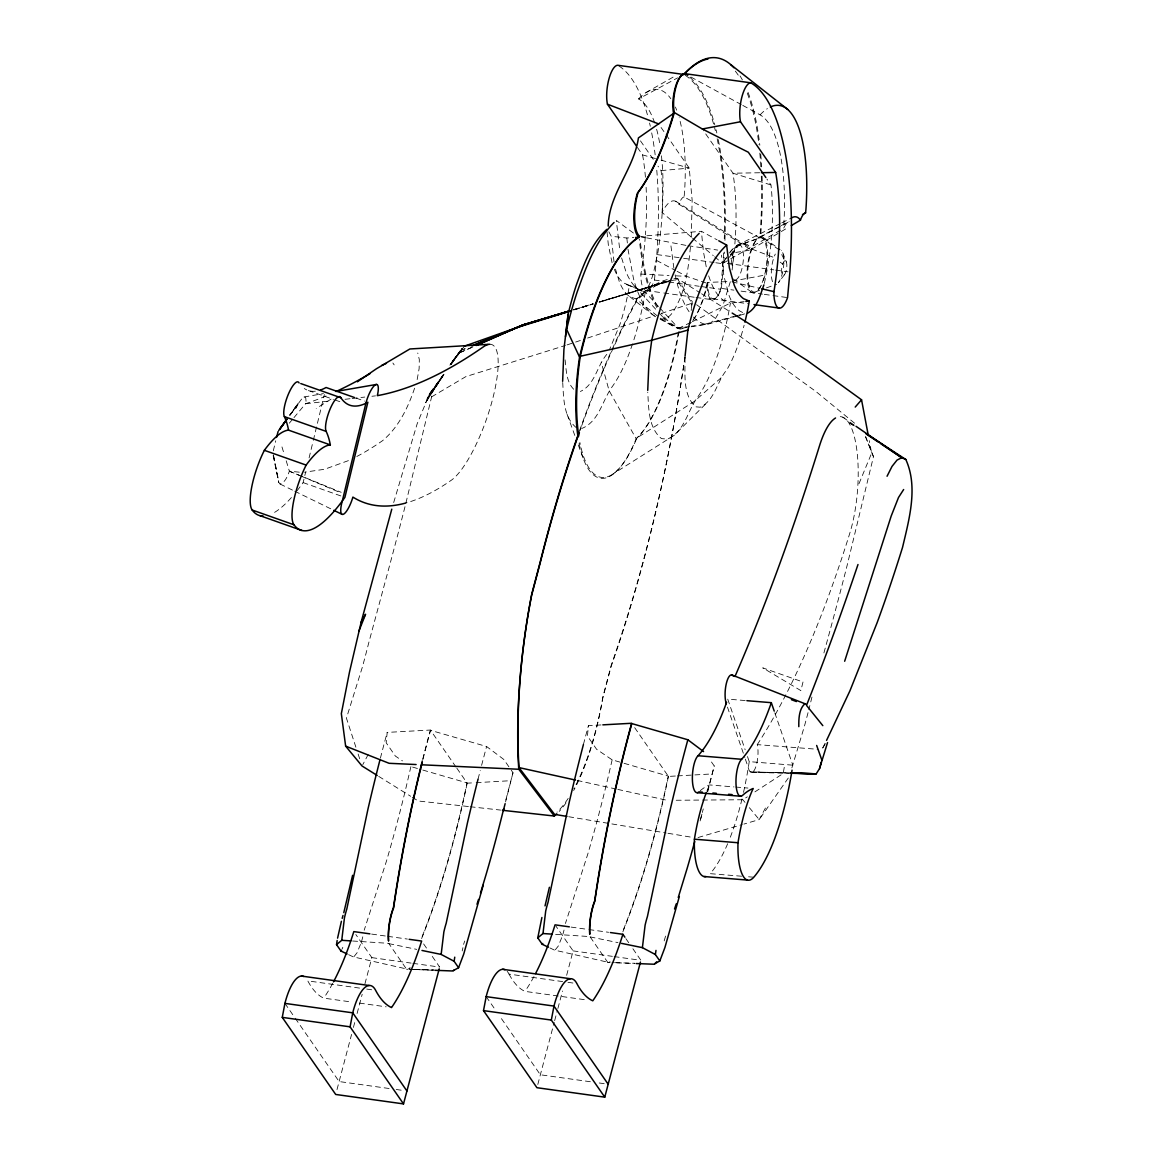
<?xml version="1.0" encoding="UTF-8"?>
<svg xmlns="http://www.w3.org/2000/svg" width="1162" height="1162" viewBox="0 0 1162 1162"><rect width="100%" height="100%" fill="white"/><g stroke="black" fill="none" stroke-linecap="round" stroke-linejoin="round"><path stroke-width="0.75" stroke-dasharray="5 3.75" d="M645.302 236.583A156.797 52.261 -82.1 0 1 640.916 274.087L640.887 277.195A24.024 8.003 -82.1 0 0 654.482 280.042L667.003 281.785M677.155 271.342L686.64 276.367L707.077 283.296L707.048 286.404A24.024 8.003 -82.1 0 0 720.643 289.251L722.967 263.759A229.263 76.401 -82.1 0 0 723.752 251.152M691.332 326.798L709.967 323.472L715.24 318.925L722.924 305.577L730.39 281.495L707.818 282.424L707.789 285.532A24.024 8.003 -82.1 0 0 721.399 288.394L733.905 290.137M306.042 401.311L305.751 397.869L305.04 397.07L302.73 397.593L289.745 415.183M691.259 237.28L692.145 200.242L689.24 168.098L658.578 123.884M684.984 357.518C685.289 373.801 682.414 394.644 695.53 406.802L700.207 407.208C715.095 400.164 716.678 381.659 726.642 370.082C732.234 360.743 736.272 350.561 739.715 340.263A105.277 35.092 -82.1 0 0 744.116 325.273M654.482 280.042L656.806 254.551A229.263 76.401 -82.1 0 0 656.603 168.287M721.399 288.394L723.708 262.888A229.263 76.401 -82.1 0 0 724.405 252.081M455.983 767.022L430.39 730.041L387.193 732.394L386.176 742.779L395.385 756.07L402.444 760.863M601.03 724.943L588.437 725.64L587.42 736.011L596.629 749.316L612.156 759.846L622.353 762.809M761.299 176.116A207.519 69.154 -82.1 0 1 760.297 231.558L759.672 237.876L684.098 196.959L684.462 193.182A124.508 41.498 -82.1 0 0 679.174 117.754M779.281 249.888L760.427 237.004L761.037 230.701A207.519 69.154 -82.1 0 0 762.054 175.244M690.446 246.969C688.616 265.125 686.64 283.601 679.174 300.464C675.398 307.712 671.113 319.521 661.251 319.042L635.992 298.925L629.601 296.528A107.761 35.906 -82.1 0 1 619.244 281.451L615.482 269.119M732.089 270.049C736.316 238.007 737.943 205.282 732.99 173.225L703.344 130.478M635.992 298.925C652.347 291.386 654.104 267.986 657.968 252.169C661.991 225.239 664.286 197.758 661.091 170.611L657.997 166.151M764.306 283.397C771.728 251.312 774.386 217.773 771.002 184.947L766.876 179.006M784.263 767.312L783.188 773.485L753.296 792.934M417.158 379.582L419.119 368.644L419.322 359.595L417.768 353.03M614.335 269.308A102.474 34.148 -82.1 0 0 623.733 282.976L629.455 285.373L627.945 293.565A105.277 35.092 -82.1 0 1 619.883 324.547L609.571 349.501M664.185 940.9L666.552 932.621M707.077 283.296L705.886 288.583A62.995 20.989 -82.1 0 1 690.402 323.588M707.818 282.424L706.627 287.711A62.995 20.989 -82.1 0 1 691.143 322.716M443.405 374.716L429.78 393.264L431.625 396.852L405.596 504.323M865.69 436.825L873.461 456.681L847.025 565.85A1868.322 622.658 -82.1 0 1 827.547 639.681L823.03 656.167M410.912 766.6L406.424 785.904A614.945 204.948 -82.1 0 1 386.51 860.955L364.185 930.239M505.819 800.022L512.994 772.715L509.915 768.285M612.156 759.846L607.668 779.15A614.945 204.948 -82.1 0 1 587.754 854.201L565.429 923.485M707.469 791.511L714.238 765.961L710.127 760.05M273.302 450.827L275.728 440.79M297.022 490.8A162.724 44.272 -70.5 0 0 303.122 482.608L305.664 472.033M309.077 457.944L312.898 442.097M313.319 440.325L324.372 394.543M811.962 697.055L810.422 703.3A429.33 143.086 -82.1 0 1 808.825 709.604M512.994 772.715L505.572 801.954M707.702 791.758L714.238 765.961M700.12 820.924L703.257 808.926M336.995 1089.607L351.578 1034.412M353.408 1027.44L355.252 1020.454M357.097 1013.482L362.181 994.28M364.941 983.807L371.855 957.633L355.819 934.495M537.803 1084.466L554.201 1022.429M554.652 1020.686L557.426 1010.214M557.891 1008.471L562.495 991.012M566.649 975.31L573.098 950.879L556.061 926.288M393.686 502.536L417.158 423.825L429.78 393.264M414.602 388.195C408.007 407.586 398.653 427.267 382.618 440.63A953.682 259.431 -70.5 0 1 356.705 456.535M791.888 767.85L804.264 726.773A429.33 143.086 -82.1 0 0 808.418 711.173M632.52 343.923C627.524 358.637 621.612 373.249 612.679 386.06C602.41 399.684 599.65 420.673 582.394 428.255L579.388 427.994M463.58 944.357L464.727 941.031M286.201 460.791L289.382 471.206C287.479 475.926 285.46 482.404 280.115 484.046L278.735 482.361L273.215 454.182M859.008 483.653L871.631 453.107L869.278 440.674M295.903 408.385L299.781 400.73M342.122 948.947L342.819 947.306M606.796 354.366C596.847 365.943 595.264 384.448 580.375 391.492M368.238 754.414L362.791 764.64M765.438 808.026L759.207 819.588L743.927 824.076M824.976 743.462L821.824 749.606L825.296 743.796M451.379 363.052L462.287 348.339L450.856 364.505M443.782 374.687L425.089 403.374L443.593 375.006L428.909 394.964L443.506 374.571L428.008 396.838L443.593 374.789M450.667 364.127L453.63 359.595L450.682 364.04M443.942 374.251L426.091 401.035L443.797 374.396M450.885 363.837L455.838 356.4L449.883 365.188M442.94 375.428L427.064 398.856L445.119 372.624M451.147 363.88L460.167 350.764L465.163 348.716L460.167 350.764L450.827 364.142M788.286 778.017L759.207 819.588L749.388 807.692M290.021 414.878L298.329 403.054L290.006 414.732M450.812 364.374L462.287 348.339M464.364 346.189L450.812 364.839L462.273 349.036M289.846 415.4L297.007 405.654L289.483 415.88M730.259 255.001L736.461 246.867M784.524 274.624L778.322 282.758A17.59 5.868 -82.1 0 0 783.653 265.938A17.59 5.868 -82.1 0 0 781.532 250.6M731.261 254.318L738.843 245.24L759.672 237.876M289.309 423.186L292.795 419.017M293.971 417.623L305.606 403.722A1878.242 510.931 -70.5 0 0 329.064 394.673M728.981 257.514L733.425 252.837L751.088 249.946L678.942 204.207A44.301 14.772 -82.1 0 0 662.079 212.501L691.143 236.961M705.334 404.303L674.062 435.416L612.403 474.343M721.036 377.839L694.208 401.471L636.921 437.914A112.801 37.591 -82.1 0 1 579.867 442.432M354.09 956.5L357.01 952.855L361.033 943.065A39.798 13.261 -82.1 0 0 362.791 936.819M555.334 949.746L558.254 946.1L562.277 936.311A39.798 13.261 -82.1 0 0 564.035 930.05M676.211 800.255L742.838 799.746L747.311 796.827M331.068 399.118L316.209 408.472M730.157 252.139A73.845 24.605 -82.1 0 1 751.829 249.075L788.286 227.374M431.625 396.852L465.904 376.59L565.371 345.463M780.501 230.207L723.708 262.888A73.845 24.605 -82.1 0 1 726.875 257.034M645.927 92.655L675.688 75.661M654.671 122.911A137.552 45.841 -82.1 0 0 638.621 98.93L677.635 77.854M760.427 237.004L788.461 222.044M761.415 285.126A27.932 9.311 -82.1 0 1 747.834 276.716A27.932 9.311 -82.1 0 1 759.251 237.237L779.702 226.387M781.285 225.559L789.143 221.39M736.839 245.516L780.196 223.67M781.808 222.872L791.438 218.006M690.751 322.426L679.639 327.844A204.425 68.122 -82.1 0 1 661.527 313.13M692.334 321.656L730.433 303.079L744.159 301.626M348.397 460.631L324.619 469.259L304.531 472.193M731.043 264.442A17.59 5.868 -82.1 0 1 738.102 245.385L761.008 237.6A27.932 9.311 -82.1 0 1 763.623 278.473A27.932 9.311 -82.1 0 1 747.427 281.698A27.932 9.311 -82.1 0 1 758.51 238.108M756.273 291.517L759.672 290.297M766.47 287.871L776.666 284.24M567.085 344.896L573.926 342.616M575.64 342.049L580.782 340.335M587.623 338.04L654.366 315.788M661.207 313.493L692.015 303.224L676.952 279.998A304.952 101.631 -82.1 0 0 673.742 280.1L599.098 302.265M574.507 309.775L593.346 303.979M600.304 301.815L667.235 281.204L599.955 301.699M575.8 309.063L593.056 303.805M574.013 309.717L592.969 303.979M599.853 301.902L670.503 280.507A304.952 101.631 -82.1 0 0 636.95 300.406A622.338 207.402 -82.1 0 0 579.983 430.579M573.592 309.658L592.635 303.936M599.548 301.859L668.775 281.03M573.069 309.993L592.533 304.226M698.042 837.526L742.227 824.57M737.681 315.89L707.426 324.314L691.477 326.13M739.366 315.425L747.776 313.086M705 324.169L733.977 316.442M735.677 315.991L744.188 313.725M684.098 196.959L683.401 197.104A16.762 5.578 -82.1 0 0 678.942 204.207M759.251 237.237L761.749 236.743A27.932 9.311 -82.1 0 1 767.748 254.536A27.932 9.311 -82.1 0 1 762.011 283.891M738.102 245.385L739.686 245.066A17.59 5.868 -82.1 0 1 742.939 263.556A17.59 5.868 -82.1 0 1 734.645 279.897M730.942 254.376L731.61 254.246A7.393 2.469 -82.1 0 1 732.118 265.604M732.104 281.175L766.499 274.798M304.008 396.983L323.443 393.613M682.385 328.163L689.531 327.074M689.778 326.377L679.639 327.844A62.995 20.989 -82.1 0 0 685.246 327.408M305.606 403.722L330.705 400.905M345.041 399.292L350.43 398.682M352.217 398.479L364.766 397.07M371.942 396.271L375.515 395.864M661.091 170.611L689.24 168.098L659.856 159.79M646.856 235.755L701.398 231.296L717.186 239.909M608.859 231.79L611.256 236.264L626.841 238.007L633.827 237.542M456.855 768.198L467.182 783.173L474.372 782.767M476.173 782.665L510.321 780.719M634.684 727.673L668.426 776.419L675.616 776.013M677.417 775.911L711.565 773.965M759.657 172.746L732.99 173.225L771.002 184.947M751.509 772.41L789.259 773.238M789.463 773.006L750.231 771.829L788.156 772.991M555.625 934.364L589.933 936.587L607.828 962.456L614.262 962.688M615.047 962.673L634.888 963.269M414.776 969.486L434.138 970.052M352.58 941.002L388.689 943.341L406.584 969.21L412.002 969.384M413.803 969.428L433.644 970.023M299.346 472.179L289.382 471.206L299.389 475.418M616.688 962.804L634.394 963.472M410.128 969.355L434.922 970.299M640.916 274.087L669.051 275.496M676.081 275.844L686.64 276.367M745.35 759.149L748.241 767.545A16.384 5.127 -85.3 0 0 755.503 767.733A16.384 5.127 -85.3 0 0 757.261 744.624L818.237 749.33M745.162 700.541L727.732 699.132L745.162 749.81M747.486 756.564L749.229 761.633L792.833 765.177A162.724 50.925 -85.3 0 1 792.31 768.503M700.236 790.697A189.987 59.465 -85.3 0 1 709.575 784.931L733.992 786.921M735.735 787.052L747.936 788.054M741.588 876.221L710.2 873.664A162.724 50.925 -85.3 0 0 728.806 840.997M748.56 876.787L753.789 877.223M468.388 806.53L418.247 800.996L412.176 797.205M470.174 806.733L500.619 810.088M727.296 263.382L773.79 269.86M775.577 270.107L788.083 271.85M656.806 254.551L681.847 258.037M683.634 258.284L714.034 262.51M715.821 262.757L722.967 263.759A73.845 24.605 -82.1 0 1 726.134 257.906M741.065 291.125L762.519 294.117M764.306 294.364L787.56 297.603M668.789 282.032L699.19 286.273M700.976 286.52L720.643 289.251M712.843 298.852L748.604 303.819M645.941 290.5L662.035 292.737M663.822 292.998L694.222 297.225M696.009 297.472L712.103 299.709M571.123 927.087L587.188 929.324M588.96 929.571L608.597 932.302M573.098 950.879L612.359 956.341M614.146 956.587L639.129 960.073M371.666 934.088L385.944 936.078M387.716 936.325L407.354 939.056M507.169 971.359A42.776 14.249 -82.1 0 1 509.058 974.119L566.17 982.079M567.957 982.326L576.875 983.575M371.855 957.633L411.116 963.095M412.902 963.342L439.672 967.074L430.652 954.06M509.058 974.119A167.778 55.921 -82.1 0 0 524.963 991.375L587.435 1000.075M359.566 988.092L307.814 980.888A167.778 55.921 -82.1 0 0 323.719 998.129L352.275 1002.109M366.713 989.08L375.631 990.329M359.421 1003.096L386.191 1006.829M590.34 1081.735L540.359 1074.777L499.471 1015.791M599.258 1082.984L606.39 1083.986M389.096 1088.503L339.115 1081.546L295.148 1018.13M396.227 1089.491L403.374 1090.493M646.653 237.847L686.292 245.443M688.035 245.705L717.68 250.077M568.726 816.726L666.218 832.994M667.99 833.285L692.799 837.439M590.093 936.877L617.981 942.629M388.849 943.631L416.737 949.383M577.209 780.443L616.034 789.027M617.792 789.419L667.206 800.327M732.133 281.901L760.035 288.394M626.521 284.545L645.331 292.199L658.505 306.55M637.415 147.443L642.586 154.895L658.142 159.296M508.898 766.818L503.771 759.425L486.602 746.512L430.55 730.332A537.977 179.297 -82.1 0 0 422.881 759.585M624.067 763.303L668.266 776.114A398.886 132.933 -82.1 0 1 622.062 933.086M412.612 767.094L421.123 769.564M422.823 770.057L467.022 782.883A398.886 132.933 -82.1 0 1 421.457 938.271M356.168 398.13L364.519 401.079M308.38 390.548L333.45 399.408M335.121 400.004L341.802 402.372M303.122 482.608L341.555 496.189M751.829 249.075L773.877 257.499M289.382 471.206L341.192 492.31M301.06 476.115L341.12 492.949M629.455 285.373L645.331 292.199L643.37 302.701A134.981 44.984 -82.1 0 1 633.537 340.887M549.887 947.931L554.477 950.109L607.668 962.165A25.942 8.642 -82.1 0 0 610.035 961.846M348.644 954.685L353.233 956.863L406.424 968.919A25.942 8.642 -82.1 0 0 407.586 968.992M280.115 484.046L293.144 490.422M294.77 491.221L332.216 509.522M656.588 260.462L675.572 270.514M742.62 312.505L739.526 310.85A107.761 35.906 -82.1 0 1 729.155 295.787L723.926 276.207L721.486 255.161M660.06 319.143L674.033 326.711M690.911 77.041L741.24 104.551M742.808 105.408L760.108 114.864A137.552 45.841 -82.1 0 1 783.566 228.435A44.301 14.772 -82.1 0 1 787.429 221.986M661.251 319.042L678.898 328.715A62.995 20.989 -82.1 0 0 684.505 328.28M641.555 291.154L637.982 289.135A131.379 43.778 -82.1 0 1 625.926 271.603L621.496 257.543M378.739 776.39L410.651 796.26M675.674 201.258L745.641 245.037M673.96 278.444A304.952 101.631 -82.1 0 1 677.155 278.328L700.076 292.809M701.616 293.768L730.637 312.113M842.77 417.202L854.564 425.307M763.986 238.123L780.065 249.554M733.251 279.025L750.783 291.502M696.604 304.734L816.087 391.638L856.176 424.522M633.377 233.01L616.296 220.417L619.709 249.322M780.152 262.147L782.651 264.006M629.601 296.528L652.87 314.858M692.523 238.123L713.279 255.611M714.659 256.773L722.967 263.759M573.665 389.241C566.039 381.47 566.272 369.196 564.993 359.014M576.381 427.732C563.062 416.78 563.686 397.07 562.64 381.296M659.711 307.857L678.898 328.715A204.425 68.122 -82.1 0 1 660.786 314.001M634.612 286.142L657.663 311.358M658.883 312.694L664.954 319.332M742.838 799.746L745.016 802.39M640.48 140.878L653.872 160.211M625.882 938.635L628.889 942.963M632.898 948.758L640.916 960.32M486.166 996.633L495.375 1009.894M423.636 943.936L426.643 948.279M284.922 1003.387L294.131 1016.648M392.872 363.009L394.165 364.883M677.155 278.328L692.232 301.554A631.503 210.453 -82.1 0 1 691.187 310.457M579.126 443.303A112.801 37.591 -82.1 0 0 636.18 438.786L609.091 390.606L601.204 362.123M781.706 254.58L784.931 260.811M873.461 456.681L865.53 436.738M782.68 252.604L786.354 261.958M567.085 414.311L575.175 436.447M578.298 444.959L583.28 458.583M708.66 275.873L711.028 282.482A131.379 43.778 -82.1 0 0 723.084 300.014L730.433 303.079L728.472 313.58A134.981 44.984 -82.1 0 1 718.145 353.306C713.003 368.528 707.019 383.692 697.781 396.939C687.512 410.564 684.752 431.552 667.496 439.12L661.483 438.611C648.164 427.66 648.788 407.949 647.742 392.175M774.807 712.814L792.833 765.177M727.456 707.106L744.784 757.464M355.892 747.195L346.436 718.174L362.413 666.944A429.33 143.086 -82.1 0 0 368.572 643.472L385.711 579.838A1868.322 622.658 -82.1 0 0 405.175 506.007M358.128 754.022L359.799 759.149M281.974 446.92L284.094 453.863M612.083 262.699L608.351 244.935L606.942 230.977M675.093 274.784L677.272 283.891A169.492 56.488 -82.1 0 0 689.095 311.736M273.157 455.562L278.735 482.361M706.235 266.781L703.359 251.239L701.398 231.296M273.578 455.94L278.604 480.56M673.858 268.204L670.59 243.134M614.015 261.871L611.256 236.264M627.988 249.234L633.522 278.764A169.492 56.488 -82.1 0 0 656.966 317.487M626.841 238.007L627.495 244.427M489.768 344.272A73.061 19.87 -70.5 0 1 491.265 404.085A73.061 19.87 -70.5 0 1 451.321 480.226A769.709 209.378 -70.5 0 1 405.494 503.102M315.352 391.202A201.491 54.803 -70.5 0 1 304.299 388.486M291.401 497.554A162.724 44.272 -70.5 0 1 271.748 513.88M668.426 776.419A398.886 132.933 -82.1 0 1 622.861 931.808M701.921 814.126A614.945 204.948 -82.1 0 1 700.163 821.026M610.195 962.136A25.942 8.642 -82.1 0 1 607.828 962.456M583.426 744.493A828.07 275.975 -82.1 0 1 588.437 725.64M533.939 976.603A180.183 60.046 -82.1 0 1 524.963 991.375M579.62 430.536A622.338 207.402 -82.1 0 1 637.168 298.736A304.952 101.631 -82.1 0 1 667.438 279.534M685.014 356.705A631.503 210.453 -82.1 0 1 611.343 664.838L602.976 696.474A145.511 48.499 -82.1 0 1 573.839 788.882M568.189 798.396A145.511 48.499 -82.1 0 1 556.99 812.18M692.015 303.224A631.503 210.453 -82.1 0 1 691.172 310.341M685.057 356.603A631.503 210.453 -82.1 0 1 611.125 666.509L602.773 698.144A145.511 48.499 -82.1 0 1 573.636 790.552M566.039 802.884A145.511 48.499 -82.1 0 1 559.227 811.366M757.261 744.624A769.709 240.897 -85.3 0 0 849.756 533.373A73.061 22.862 -85.3 0 0 857.135 452.555A73.061 22.862 -85.3 0 0 836.771 417.361M749.229 761.633A162.724 50.925 -85.3 0 1 743.186 793.864M741.995 798.962A162.724 50.925 -85.3 0 1 729.489 839.313M706.903 791.177A106.425 33.306 -85.3 0 1 709.575 784.931M772.541 281.683A17.59 5.868 -82.1 0 1 775.315 254.057M689.821 77.273A229.263 76.401 -82.1 0 1 714.761 124.712M716.082 129.81A229.263 76.401 -82.1 0 1 716.838 132.991M718.261 139.571A229.263 76.401 -82.1 0 1 724.899 241.362M679.073 331.33A131.872 43.953 -82.1 0 1 636.921 437.914M657.634 306.753A204.425 68.122 -82.1 0 1 640.189 239.953M705 324.183A169.492 56.488 -82.1 0 1 692.741 316.354M740.049 75.937A207.519 69.154 -82.1 0 1 742.373 79.917M748.037 92.35A207.519 69.154 -82.1 0 1 759.832 145.235M760.732 154.067A207.519 69.154 -82.1 0 1 761.662 166.863M760.108 114.864A124.508 41.498 -82.1 0 1 767.414 108.603M642.586 154.895A156.797 52.261 -82.1 0 1 645.607 179.471M646.101 187.314A156.797 52.261 -82.1 0 1 645.433 234.811M619.041 66.06A229.263 76.401 -82.1 0 1 648.309 118.045M649.558 123.041A229.263 76.401 -82.1 0 1 650.299 126.266M651.693 132.904A229.263 76.401 -82.1 0 1 655.165 154.836M656.617 129.243A137.552 45.841 -82.1 0 1 659.769 143.652M661.454 155.795A137.552 45.841 -82.1 0 1 662.079 212.501M685.202 75.269A229.263 76.401 -82.1 0 1 715.342 130.667M717.172 138.757A229.263 76.401 -82.1 0 1 724.275 238.704M678.332 332.201A131.872 43.953 -82.1 0 1 636.18 438.786M656.893 307.625A204.425 68.122 -82.1 0 1 639.26 239.023M729.416 253.011A73.845 24.605 -82.1 0 1 751.088 249.946M735.299 71.114A207.519 69.154 -82.1 0 1 739.308 76.808M747.297 93.221A207.519 69.154 -82.1 0 1 758.888 144.379M759.817 153.137A207.519 69.154 -82.1 0 1 760.907 167.735M638.621 98.93A124.508 41.498 -82.1 0 1 670.823 98.712M675.398 107.064A124.508 41.498 -82.1 0 1 676.662 110.172M467.182 783.173A398.886 132.933 -82.1 0 1 421.617 938.562M478.032 779.208A828.07 275.975 -82.1 0 1 480.255 770.551M481.591 765.38A828.07 275.975 -82.1 0 1 486.602 746.512M462.941 947.655A39.798 13.261 -82.1 0 1 462.185 950.937M410.186 968.048A25.942 8.642 -82.1 0 1 408.951 968.89M407.746 969.282A25.942 8.642 -82.1 0 1 406.584 969.21M422.721 759.294A537.977 179.297 -82.1 0 1 430.39 730.041M380.395 758.161A828.07 275.975 -82.1 0 1 387.193 732.394M410.041 967.757A25.942 8.642 -82.1 0 1 408.792 968.6M332.71 983.357A180.183 60.046 -82.1 0 1 323.719 998.129M803 682.007L800.879 690.606L762.751 667.874L803 682.007M472.847 346.93L458.017 353.451L472.731 347.002M785.28 260.753L784.626 260.884A7.393 2.469 -82.1 0 0 781.692 272.416A7.393 2.469 -82.1 0 0 785.977 271.559A7.393 2.469 -82.1 0 0 785.28 260.753M854.273 425.917L848.216 421.966L854.157 425.946"/><path stroke-width="1.5" d="M608.22 226.125C608.656 194.301 633.886 169.42 638.417 137.915L673.597 113.411A23.022 7.669 -82.1 0 1 675.006 88.559A23.022 7.669 -82.1 0 1 683.881 74.47A207.519 69.154 -82.1 0 1 708.007 58.971M750.783 82.822A23.022 7.669 -82.1 0 0 741.908 96.896A23.022 7.669 -82.1 0 0 740.499 121.749L775.65 172.455A156.797 52.261 -82.1 0 1 773.979 291.647L773.95 294.756A24.024 8.003 -82.1 0 0 787.56 297.603L789.884 272.111A229.263 76.401 -82.1 0 0 750.783 82.822L684.621 73.613A23.022 7.669 -82.1 0 0 675.747 87.687A23.022 7.669 -82.1 0 0 674.338 112.54A182.986 60.976 -82.1 0 1 638.083 192.427A31.04 10.342 -82.1 0 0 639.826 236.336A180.923 60.293 -82.1 0 0 580.303 356.255A112.801 37.591 -82.1 0 0 578.763 436.011M565.502 336.762L568.087 314.35A144.553 48.179 -82.1 0 1 576.192 285.503C583.397 265.546 590.79 244.107 606.825 229.379M685.101 355.833L687.919 330.066A144.553 48.179 -82.1 0 1 696.038 301.219C703.228 281.262 710.636 259.823 726.657 245.095L718.755 240.781M568.087 314.35L563.919 349.486L562.64 381.296M802.477 214.563L805.586 212.907L805.963 209.116A124.508 41.498 -82.1 0 0 770.319 106.991M347.118 953.958L340.989 951.053L336.53 944.619L337.154 940.508M434.922 970.299L452.643 970.982L458.583 967.714L454.124 961.279L454.749 957.168M548.362 947.204L542.233 944.299L537.774 937.865L541.899 917.501M636.166 963.545L653.872 964.228L659.827 960.959L655.368 954.525L655.993 950.414M439.221 968.817L403.519 1103.9L335.702 1094.459L282.264 1017.375L284.922 1003.387A42.776 14.249 -82.1 0 1 303.761 976.487M403.519 1103.9L350.082 1026.83L352.74 1012.828A42.776 14.249 -82.1 0 1 375.631 990.329A167.778 55.921 -82.1 0 0 391.536 1007.57A180.183 60.046 -82.1 0 0 421.632 941.046L409.14 939.317M640.451 962.063L604.763 1097.146L536.946 1087.705L483.508 1010.62L486.166 996.633A42.776 14.249 -82.1 0 1 505.005 969.733M604.763 1097.146L551.325 1020.062L553.983 1006.074A42.776 14.249 -82.1 0 1 576.875 983.575A167.778 55.921 -82.1 0 0 592.78 1000.816A180.183 60.046 -82.1 0 0 622.876 934.292L610.384 932.549M726.657 245.095L729.329 267.638L734.166 285.024A102.474 34.148 -82.1 0 0 743.564 298.692L749.301 301.089L747.776 309.281A105.277 35.092 -82.1 0 1 744.9 322.135M337.576 938.141L341.41 921.292M827.547 742.576L819.53 768.605L816.218 773.819L789.957 773.05M821.287 762.112L819.53 768.605M343.792 912.678L352.609 875.306M545.036 905.91L549.394 887.303M276.541 437.435L278.096 431.523M391.783 509.174L361.15 622.178L349.53 671.912L341.337 713.642L345.637 746.135L362.021 765.976L377.214 775.446M503.364 810.539L505.136 803.668M342.194 918.358L342.993 915.467M483.247 885.124L463.682 954.249L458.583 967.714M679.349 896.512L664.925 947.495L659.827 960.959M480.516 893.055L485.919 875.073A614.945 204.948 -82.1 0 0 503.712 808.737M477.001 904.239L478.512 899.446M678.245 897.485L687.163 868.319A614.945 204.948 -82.1 0 0 694.731 841.535M763.899 284.893C760.224 294.814 757.537 307.349 747.776 313.086M844.658 661.251L891.196 516.044L898.502 497.51L903.644 489.522M674.541 909.004L676.24 903.876M359.043 630.763L365.551 614.262L361.15 622.178M887.056 476.246L892.024 466.398L897.035 460.079L901.727 457.712L905.794 459.469C918.343 486.936 909.134 519.283 902.554 547.346A953.682 298.474 -85.3 0 1 877.063 622.861L849.974 690.736L826.56 740.397M340.989 951.053L341.512 950.211M542.233 944.299L542.756 943.457M286.912 419.308L279.621 429.33L286.898 419.104M278.735 430.463L286.259 420.252M855.217 407.063L861.55 399.801L807.053 360.365L732.176 313.072M656.646 961.846L654.743 963.864M614.059 222.479C595.118 241.449 585.88 267.638 577.035 292.374A185.324 61.76 -82.1 0 0 566.635 329.354L579.548 357.126A112.801 37.591 -82.1 0 0 578.008 436.883M699.161 233.359C680.22 252.328 670.982 278.517 662.137 303.253A185.324 61.76 -82.1 0 0 651.737 340.234L649.021 360.365L647.728 390.388M453.5 970.619L454.429 969.82M336.53 944.619L341.744 940.305L350.779 940.886M537.774 937.865L542.988 933.536L552.023 934.132M357.388 381.804L376.401 368.775L409.866 348.978L487.996 344.373M791.322 225.573L800.429 220.155A16.762 5.578 -82.1 0 1 804.888 213.053L805.586 212.907M805.803 704.114L804.917 703.722C798.875 709.11 798.73 718.987 798.802 726.642M381.702 365.464L386.423 363.314M570.629 310.646L520.605 325.897L476.144 345.477L523.423 324.764L570.135 310.704M471.816 345.971L523.423 324.764L570.063 310.908M473.384 345.39L526.197 323.907M821.81 759.948L816.654 745.452M464.364 346.189L528.942 323.326M517.758 327.292L569.293 311.401M520.605 325.897L570.571 310.762M687.919 330.066L651.737 340.234L580.303 356.255M674.338 112.54L702.327 128.997L740.499 121.749M335.818 391.478L376.473 384.448M745.873 301.452L749.301 301.089M635.585 237.426L639.071 237.208A31.04 10.342 -82.1 0 1 637.342 193.299A182.986 60.976 -82.1 0 0 673.597 113.411M602.831 724.856L631.634 723.272A537.977 179.297 -82.1 0 0 594.653 900.971A29.849 9.95 -82.1 0 0 589.686 933.899M761.43 172.702L775.65 172.455M791.061 773.267L816.218 773.819L791.249 773.064M416.112 764.538L389.11 763.303L345.637 746.135M421.515 764.785L518.76 769.259L554.318 816.029A145.511 48.499 -82.1 0 0 556.772 813.85M746.905 700.686L771.321 702.676L774.226 711.115M702.385 792.164L698.899 791.874A18.97 5.941 -85.3 0 1 692.378 779.382A18.97 5.941 -85.3 0 1 698.042 755.736L741.632 759.28A201.491 63.053 -85.3 0 0 771.321 702.676M712.858 793.007L716.344 793.297M728.545 794.285L732.031 794.576M697.302 792.702L740.906 796.246M706.38 792.499A106.425 33.306 -85.3 0 0 694.411 839.196L738.001 842.74A42.907 13.436 -85.3 0 0 753.789 877.223A162.724 50.925 -85.3 0 0 792.048 770.159M703.969 876.526L747.558 880.084M502.405 810.292L554.318 816.029M683.881 74.47L617.719 65.261A23.022 7.669 -82.1 0 0 608.844 79.336A23.022 7.669 -82.1 0 0 607.435 104.188L636.384 145.947M753.978 304.575L779.005 308.061M569.336 926.84L555.058 924.85A180.183 60.046 -82.1 0 1 535.537 973.596M369.879 933.841L353.814 931.604A180.183 60.046 -82.1 0 1 333.494 981.875M502.638 969.297L570.455 978.738M486.166 996.633L553.983 1006.074L608.176 1084.233M301.394 976.051L369.211 985.507M483.508 1010.62L551.325 1020.062M284.922 1003.387L352.74 1012.828L406.932 1090.987M282.264 1017.375L350.082 1026.83M566.954 816.421L554.535 814.359L518.978 767.588A253.984 84.637 -82.1 0 1 531.804 593.811L540.156 562.19A622.338 207.402 -82.1 0 1 579.054 432.148M621.481 943.355L642.397 947.655L655.368 954.525M421.98 950.458L441.153 954.423L454.124 961.279M641.526 236.714L644.954 237.469M518.978 767.588L575.437 780.051M761.778 288.801L773.979 291.647M703.576 751.596L687.831 739.758L631.794 723.577A537.977 179.297 -82.1 0 0 594.813 901.262A29.849 9.95 -82.1 0 0 589.846 934.19M354.497 397.535L326.072 387.498A201.491 54.803 -70.5 0 1 320.538 389.996M300.769 383.562L340.873 397.738A201.491 54.803 -70.5 0 0 367.86 402.255L344.896 497.38A162.724 44.272 -70.5 0 1 293.971 524.788L252.183 510.016A42.907 11.678 -70.5 0 1 264.355 450.319A106.425 28.948 -70.5 0 1 288.554 430.143L330.342 444.901A106.425 28.948 -70.5 0 0 306.143 465.09A42.907 11.678 -70.5 0 0 293.971 524.788M299.099 382.966A18.97 5.156 -70.5 0 0 288.67 393.482A18.97 5.156 -70.5 0 0 284.356 416.621L326.144 431.392A189.987 51.68 -70.5 0 1 330.342 444.901M264.355 450.319L306.143 465.09M260.07 515.696L301.844 530.468M791.38 699.669L796.42 701.572M607.435 104.188L658.578 123.884M732.06 675.006L804.917 703.722M333.843 510.321L341.977 514.301M702.327 128.997L748.328 152.237L765.845 177.51M687.773 75.327L684.621 73.613A207.519 69.154 -82.1 0 1 733.934 67.774M822.812 725.64L806.501 705.378A1878.242 587.827 -85.3 0 0 857.992 564.514M867.912 434.791L905.794 459.469M866.053 433.876L877.949 441.821M880.912 443.811L901.727 457.712L856.031 426.309M730.666 64.578L787.734 109.446M622.876 934.292L624.88 937.182M861.55 399.801L868.275 435.343M642.397 947.655L645.099 925.228A45.899 15.295 -82.1 0 1 647.437 916.469L668.673 816.203A828.07 275.975 -82.1 0 1 687.846 739.758M542.988 933.536L545.69 911.11A45.899 15.295 -82.1 0 1 548.028 902.351L569.264 802.085A828.07 275.975 -82.1 0 1 583.426 744.493M441.153 954.423L443.855 931.982A45.899 15.295 -82.1 0 1 446.193 923.224L467.429 822.957A828.07 275.975 -82.1 0 1 478.032 779.208M341.744 940.305L344.446 917.864A45.899 15.295 -82.1 0 1 346.784 909.105L368.02 808.839A828.07 275.975 -82.1 0 1 379.959 759.89M405.494 503.102A769.709 209.378 -70.5 0 1 352.899 497.089A16.384 4.459 -70.5 0 1 343.182 514.345A16.384 4.459 -70.5 0 1 342.354 500.793L365.783 403.708A16.094 4.372 -70.5 0 1 375.094 384.985A16.094 4.372 -70.5 0 1 377.316 395.661A1531.327 416.562 -70.5 0 0 483.552 346.726A73.061 19.87 -70.5 0 1 489.768 344.272M369.952 373.699A1878.242 510.931 -70.5 0 1 337.067 391.057M263.237 516.073A162.724 44.272 -70.5 0 1 252.183 510.016M284.356 416.621A189.987 51.68 -70.5 0 1 288.554 430.143M326.144 431.392A18.97 5.156 -70.5 0 1 330.444 408.254A18.97 5.156 -70.5 0 1 340.873 397.738M518.76 769.259A253.984 84.637 -82.1 0 1 531.586 595.481L539.952 563.846A622.338 207.402 -82.1 0 1 579.402 432.206M734.95 676.531A1531.327 479.252 -85.3 0 0 819.573 445.627A73.061 22.862 -85.3 0 1 835.551 417.986M726.294 703.751A16.094 5.04 -85.3 0 1 726.453 683.024A16.094 5.04 -85.3 0 1 733.266 676.052M726.628 702.255A201.491 63.053 -85.3 0 1 698.042 755.736M738.001 842.74A106.425 33.306 -85.3 0 1 753.165 788.475A189.987 59.465 -85.3 0 0 742.503 795.418A18.97 5.941 -85.3 0 1 735.967 782.927A18.97 5.941 -85.3 0 1 741.632 759.28M706.017 876.555A42.907 13.436 -85.3 0 1 694.411 839.196M791.438 218.006A44.301 14.772 -82.1 0 1 800.429 220.155M579.548 357.126A180.923 60.293 -82.1 0 1 639.071 237.208M422.024 763.071A537.977 179.297 -82.1 0 0 393.569 908.016A29.849 9.95 -82.1 0 0 388.602 940.944M422.285 761.037A537.977 179.297 -82.1 0 0 393.41 907.725A29.849 9.95 -82.1 0 0 388.442 940.654"/></g></svg>
